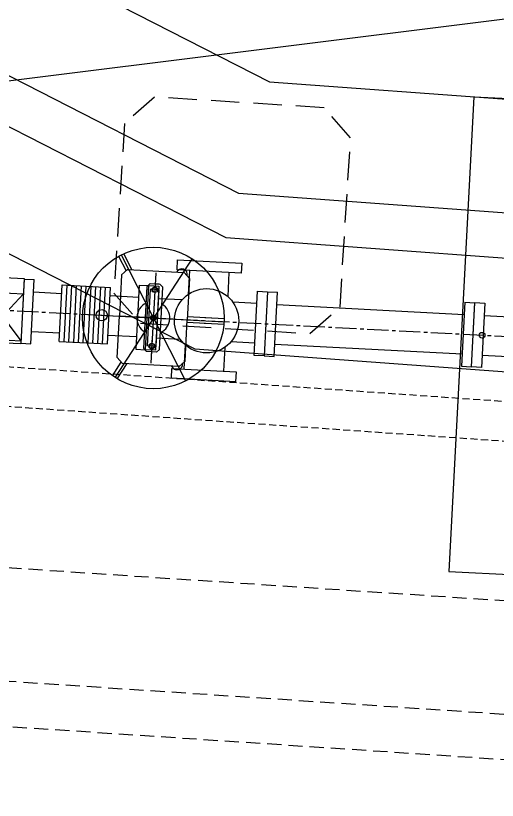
# Model space of a CAD drawing. Extents: x -50 to 48714, y -13211 to 6743.
# Drawn here: x 24687 to 25537, y -1268 to 118 of the extents above; entities that cross this region are included whole.
import ezdxf

# ---------------------------------------------------------------- set-up
doc = ezdxf.new("R2010")
doc.units = 0
doc.header["$LTSCALE"] = 50
for name, pattern in [('UE46_01$0$GESTRICHELT2', [0.375, 0.25, -0.125]), ('UE46_01$0$GESTRICHELTX2', [1.5, 1, -0.5]), ('UE46_01$0$MITTE', [2, 1.25, -0.25, 0.25, -0.25]), ('UE46_01$0$MITTE2', [1.125, 0.75, -0.125, 0.125, -0.125]), ('UE46_01$0$VERDECKTX2', [0.75, 0.5, -0.25])]:
    doc.linetypes.add(name, pattern=pattern)
doc.layers.get('0').update_dxf_attribs({"linetype": 'CONTINUOUS'})
for name, color, linetype in [('UE46_01$0$0N', 7, 'CONTINUOUS'), ('UE46_01$0$BEMASZ', 2, 'CONTINUOUS'), ('UE46_01$0$BETON', 9, 'CONTINUOUS'), ('UE46_01$0$DÜNN', 1, 'CONTINUOUS'), ('UE46_01$0$M_TRASSE', 7, 'UE46_01$0$VERDECKTX2'), ('UE46_01$0$MEDIEN_SAEULEN', 7, 'UE46_01$0$GESTRICHELTX2'), ('UE46_01$0$MITTE2', 5, 'UE46_01$0$MITTE2'), ('UE46_01$0$VERDECKT2', 7, 'UE46_01$0$GESTRICHELT2'), ('UE46_HMI$0$MEDIENVERSORGUN', 40, 'CONTINUOUS')]:
    doc.layers.add(name, color=color, linetype=linetype)

# ---------------------------------------------------------------- blocks, each defined once
blk = doc.blocks.new('UE46_HMI')
at = {"layer": 'UE46_HMI$0$MEDIENVERSORGUN'}
blk.add_line((9447.1, 224.3), (6089.5, -195.5), dxfattribs=at)
blk = doc.blocks.new('UE46_01$0$R_CF100_63X95')
for p, q in [((17.6, 35), (75.2, 35)), ((17.6, -35), (75.2, -35))]:
    blk.add_line(p, q)
for points in [[(75.2, -75.8), (95, -75.8), (95, 75.8), (75.2, 75.8)], [(0, 56.75), (17.6, 56.75), (17.6, -56.75), (0, -56.75)]]:
    blk.add_lwpolyline(points, close=True)
blk = doc.blocks.new('UE46_01$0$V_DN63_O')
for p, q in [((0, 57.5), (70, 57.5)), ((0, 30.5), (70, 30.5)), ((0, 30.5), (70, -52.5)), ((70, 30.5), (0, -52.5)), ((0, -52.5), (70, -52.5)), ((0, -57.5), (70, -57.5))]:
    blk.add_line(p, q)
at = {"layer": 'UE46_01$0$0N'}
for p, q in [((0, -57.5), (0, 57.5)), ((70, 57.5), (70, -57.5)), ((70, 56.8), (70, -56.7))]:
    blk.add_line(p, q, dxfattribs=at)
blk = doc.blocks.new('UE46_01$0$F_CF63')
for p, q in [((0, 56.75), (0, -56.75)), ((0, 56.75), (17.5, 56.75)), ((17.5, -56.75), (17.5, 56.75)), ((0, -56.75), (17.5, -56.75))]:
    blk.add_line(p, q)
blk = doc.blocks.new('UE46_01$0$CF63_220')
for p, q in [((67.5, 50), (153, 50)), ((67.5, -50), (67.5, 50)), ((76, -50), (76, 50)), ((84.5, -50), (84.5, 50)), ((93, -50), (93, 50)), ((101.5, -50), (101.5, 50)), ((110, -50), (110, 50)), ((118.5, -50), (118.5, 50)), ((127, -50), (127, 50)), ((135.5, -50), (135.5, 50)), ((144, -50), (144, 50)), ((153, -50), (153, 50)), ((17.5, 35), (67.5, 35)), ((203, 35), (153, 35)), ((17.5, -35), (67.5, -35)), ((203, -35), (153, -35)), ((67.5, -50), (153, -50))]:
    blk.add_line(p, q)
for p in [(0, 0), (203, 0)]:
    blk.add_blockref('UE46_01$0$F_CF63', p)
blk = doc.blocks.new('UE46_01$0$M_SAEULE')
at = {"layer": 'UE46_01$0$MEDIEN_SAEULEN'}
blk.add_lwpolyline([(-200, 150), (-200, -150), (-150, -200), (150, -200), (200, -150), (200, 150), (150, 200), (-150, 200)], close=True, dxfattribs=at)
blk = doc.blocks.new('UE46_01$0$K63_6_210')
for p, q in [((69.8, 87.2), (69.8, 44.7)), ((139.8, 87.2), (139.8, 44.7)), ((17.6, 35), (60.1, 35)), ((192, 35), (149.5, 35)), ((17.6, -35), (60.1, -35)), ((192, -35), (149.5, -35)), ((69.8, -87.2), (69.8, -44.7)), ((139.8, -87.2), (139.8, -44.7))]:
    blk.add_line(p, q)
for points in [[(48, 87.2), (48, 104.8), (161.5, 104.8), (161.5, 87.2)], [(0, 56.8), (17.6, 56.8), (17.6, -56.8), (0, -56.8)], [(192, 56.8), (209.6, 56.8), (209.6, -56.8), (192, -56.8)], [(48, -104.8), (48, -87.2), (161.5, -87.2), (161.5, -104.8)]]:
    blk.add_lwpolyline(points, close=True)
blk.add_circle((104.8, 0), 56.8)
blk = doc.blocks.new('UE46_01$0$SOCKEL_SMAB_O')
at = {"layer": 'UE46_01$0$BETON'}
for p, q in [((-515, 420), (-515, -420)), ((-515, 420), (515, 420)), ((515, 420), (515, -420)), ((-515, -420), (515, -420))]:
    blk.add_line(p, q, dxfattribs=at)
for centre, radius in [((-295, 380.7), 5), ((295, 380.7), 5), ((313.7, 217.4), 6), ((-201, 200), 14), ((199, 200), 14), ((-478.3, 0), 5), ((476.3, 0), 5), ((-201, -200), 14), ((199, -200), 14), ((-315.3, -217.5), 6), ((313.7, -217.5), 6), ((-295, -380.7), 5), ((295, -380.7), 5)]:
    blk.add_circle(centre, radius, dxfattribs=at)
blk = doc.blocks.new('UE46_01$0$SRS63_L_O')
at = {"ltscale": 5}
for p, q in [((-66.8, 105.7), (-52.3, 80.7)), ((-58.2, 110.8), (-42.1, 83)), ((-50, 83), (-60, 73)), ((-60, 73), (-60, 0)), ((-50, 83), (50, 83)), ((60, 73), (50, 83)), ((60, 73), (60, 0)), ((-14, 55), (-9, 60)), ((9, 60), (-9, 60)), ((14, 55), (9, 60)), ((-14, -55), (-14, 55)), ((-14, -55), (-14, 55)), ((-7.5, -49.7), (-7.5, 50.3)), ((7.5, 50.3), (-7.5, 50.3)), ((7.5, -49.7), (7.5, 50.3)), ((14, -55), (14, 55)), ((14, -55), (14, 55)), ((-60, -73), (-60, 0)), ((124.9, 5), (60, 5)), ((60, -73), (60, 0)), ((102.3, 5), (91.1, 5)), ((125, -5), (60, -5)), ((103.1, -5), (90.4, -5)), ((-14, -55), (-9, -60)), ((7.5, -49.7), (-7.5, -49.7)), ((14, -55), (9, -60)), ((9, -60), (-9, -60)), ((-66.8, -105.8), (-52.3, -80.7)), ((-60, -73), (-50, -83)), ((-58.1, -110.7), (-42.1, -83)), ((50, -83), (-50, -83)), ((50, -83), (60, -73))]:
    blk.add_line(p, q, dxfattribs=at)
for centre, radius in [((0, 0), 125), ((0, 50), 5), ((-91.1, 0), 10), ((0, 0), 5), ((0, -50), 5)]:
    blk.add_circle(centre, radius, dxfattribs=at)
for centre, start, end in [((46, 79.2), 348.5217, 157.4088), ((46, -79.2), 202.5912, 11.4783)]:
    blk.add_arc(centre, 10, start, end, dxfattribs=at)
at = {"layer": 'UE46_01$0$BEMASZ', "ltscale": 5}
blk.add_line((7.5, 60), (-7.5, 60), dxfattribs=at)
at = {"layer": 'UE46_01$0$BEMASZ', "color": 7, "linetype": 'CONTINUOUS', "ltscale": 5}
for start, end in [(118.8657, 241.1343), (298.8657, 61.1343)]:
    blk.add_arc((0, 0), 29, start, end, dxfattribs=at)
at = {"layer": 'UE46_01$0$DÜNN', "ltscale": 5}
for centre, start, end in [((0, 50), 337.9685, 282.5311), ((0, 0), 337.9685, 282.5311), ((0, -50), 77.4689, 22.0315)]:
    blk.add_arc(centre, 4, start, end, dxfattribs=at)
at = {"layer": 'UE46_01$0$MITTE2', "linetype": 'UE46_01$0$MITTE', "ltscale": 5}
for p, q in [((63, 108.5), (-62, -108)), ((63, -108.5), (-62, 108)), ((0, 80), (0, -80)), ((-125, 0), (125, 0)), ((0, 0), (-61, 0)), ((-14, 0), (14, 0)), ((-12.5, 0), (12.5, 0)), ((0, 0), (61, 0)), ((0, -33), (0, -80))]:
    blk.add_line(p, q, dxfattribs=at)
blk = doc.blocks.new('UE46_01')
for p, q in [((24201.7, 479.1), (24092.4, 265.4)), ((24201.7, 479.1), (25135.1, 1.5)), ((24110.6, 301.1), (25080, -195)), ((23983, 51.8), (24092.4, 265.4)), ((24074.1, 229.8), (25058, -273.6)), ((23983, 51.8), (25003, -470.1)), ((25135.1, 1.5), (27275.7, -155.5)), ((27275.7, -155.5), (28977.1, -215.9)), ((25080, -195), (27264.8, -355.3)), ((28977.1, -215.9), (32478.8, -516.1)), ((25058, -273.6), (27260.4, -435.2)), ((27264.8, -355.3), (28965, -415.6)), ((25147.8, -392), (25478.7, -409.3)), ((28965, -415.6), (32465.3, -715.6)), ((27260.4, -435.2), (28960.2, -495.5)), ((25003, -470.1), (27249.6, -634.9)), ((25144.1, -461.9), (25475, -479.2)), ((28960.2, -495.5), (32459.9, -795.5)), ((32478.8, -516.1), (33675.3, -575.1)), ((33675.3, -575.1), (33663.5, -814.8)), ((27249.6, -634.9), (28948.1, -695.2)), ((28948.1, -695.2), (32446.4, -995)), ((32465.3, -715.6), (33665.4, -774.9)), ((32459.9, -795.5), (33661.5, -854.8)), ((33651.6, -1054.5), (33663.5, -814.8)), ((32446.4, -995), (33651.6, -1054.5))]:
    blk.add_line(p, q)
at = {"layer": 'UE46_01$0$M_TRASSE'}
for p, q in [((22305.4, -197.1), (22213, -418.6)), ((22305.4, -197.1), (23736.5, -794.3)), ((22228.4, -381.7), (23690.1, -991.7)), ((22120.5, -640.1), (22213, -418.6)), ((22197.6, -455.5), (23671.5, -1070.6)), ((22120.5, -640.1), (23625.1, -1268)), ((23736.5, -794.3), (26655.4, -988.4)), ((23690.1, -991.7), (26641.2, -1187.9)), ((26655.4, -988.4), (28979, -1164.5)), ((23671.5, -1070.6), (26635.6, -1267.7)), ((28979, -1164.5), (31559.7, -1239)), ((26641.2, -1187.9), (28968.6, -1364.3)), ((31559.7, -1239), (32106.1, -1263)), ((23625.1, -1268), (26621.4, -1467.2)), ((26635.6, -1267.7), (28964.4, -1444.2)), ((32106.1, -1263), (32095.6, -1502.7)), ((28968.6, -1364.3), (31552.4, -1438.9)), ((31552.4, -1438.9), (32097.3, -1462.8)), ((28964.4, -1444.2), (31549.5, -1518.8)), ((26621.4, -1467.2), (28953.9, -1644)), ((32085.1, -1742.5), (32095.6, -1502.7)), ((31549.5, -1518.8), (32093.8, -1542.7)), ((28953.9, -1644), (31542.3, -1718.7)), ((31542.3, -1718.7), (32085.1, -1742.5))]:
    blk.add_line(p, q, dxfattribs=at)
at = {"layer": 'UE46_01$0$MITTE2'}
blk.add_line((24240.1, -379.4), (25987.7, -471), dxfattribs=at)
at = {"layer": 'UE46_01$0$VERDECKT2'}
for p, q in [((17002.4, 34.9), (25980.5, -592.9)), ((16997.6, -34.9), (25975.6, -662.7))]:
    blk.add_line(p, q, dxfattribs=at)
for name, p, rotation in [('UE46_01$0$M_SAEULE', (25069, -234.3), 176.4257905147617), ('UE46_01$0$SOCKEL_SMAB_O', (25987.7, -471), 356.999999999994), ('UE46_01$0$SRS63_L_O', (24929.7, -415.6), 356.9999999999999), ('UE46_01$0$K63_6_210', (24919.1, -415), 356.9999999999999), ('UE46_01$0$V_DN63_O', (24629, -399.8), 357), ('UE46_01$0$CF63_220', (24698.9, -403.5), 356.9999999999999), ('UE46_01$0$F_CF63', (25128.4, -426), 356.9999999999999), ('UE46_01$0$R_CF100_63X95', (25494.3, -445.2), 356.9999999999944), ('UE46_01$0$F_CF63', (25476.9, -444.3), 356.9999999999999)]:
    blk.add_blockref(name, p, dxfattribs=dict(rotation=rotation))

msp = doc.modelspace()

# ---------------------------------------------------------------- block references
for name, p in [('UE46_HMI', (17000, 0)), ('UE46_01', (0, 0))]:
    msp.add_blockref(name, p)

doc.saveas('drawing.dxf')
